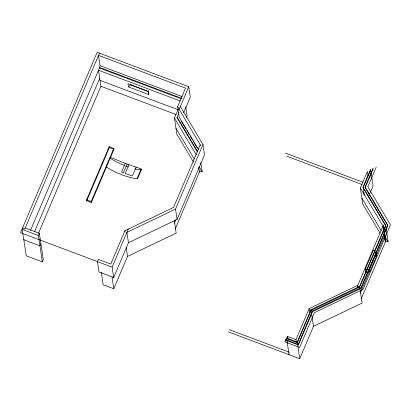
<?xml version="1.0" encoding="UTF-8"?>
<svg xmlns="http://www.w3.org/2000/svg" width="411" height="411" viewBox="0 0 411 411"><rect width="100%" height="100%" fill="white"/><g stroke="black" fill="none" stroke-linecap="round" stroke-linejoin="round"><path stroke-width="0.62" d="M40.91 243.651L39.97 245.865L23.756 239.767L22.209 229.43L22.913 227.771M99.467 53.158L24.742 229.107L22.435 228.239M24.074 239.243L23.838 239.798L26.232 255.817L42.359 261.884L43.299 259.67L39.364 233.314L25.549 228.12M30.589 230.186L99.462 68.015L99.364 67.363L100.068 65.703L98.527 55.367L185.515 88.098L177.614 106.701L179.16 117.037L198.482 149.547M34.545 231.701L99.719 78.239M38.5 233.217L100.916 86.248L98.522 70.23L180.285 100.993M42.359 261.884L38.423 235.529L39.364 233.314M86.634 199.787L109.192 146.665L113.806 148.397L113.945 149.327L91.381 202.453L86.772 200.717L86.634 199.787L91.242 201.518L91.381 202.453M86.772 200.717L109.336 147.595L109.192 146.665M91.242 201.518L113.806 148.397M127.143 164.04L125.309 163.362L121.548 172.214L123.382 172.897L127.143 164.04L128.967 164.698A54.062 14.113 23 0 0 136.164 167.082L141.153 168.957L141.292 169.887L137.531 178.739A24.064 6.283 23 0 1 106.423 167.036L106.285 166.106M128.967 164.698L125.206 173.55A54.062 14.113 23 0 0 132.409 175.934L136.164 167.082M141.153 168.957L137.392 177.809L137.531 178.739M177.614 106.701L200.214 144.723L173.601 207.396L124.959 230.684L110.78 264.062L98.399 259.403L97.458 261.617L99 271.954L113.693 277.482L128.448 242.731L126.901 232.395L175.543 209.107L202.972 144.523L180.372 106.495M193.53 162.165L176.822 134.058L174.428 118.039L178.076 109.454M113.693 277.482L112.146 267.145L128.314 229.076M179.17 109.321L188.757 86.752L97.16 52.289L20.55 232.683L112.146 267.145M197.496 152.008L177.187 117.839L177.09 117.186L179.032 112.609M183.645 112.768L190.303 97.088L188.757 86.752M101.296 272.426L103.135 284.751L113.796 288.758L127.533 256.402L126.156 247.165M186.63 117.258L187.118 116.113L185.736 106.87M174.351 223.168L175.846 219.644M128.448 242.731L177.09 219.443L204.519 154.86L202.972 144.523M175.23 229.055L199.88 171.012L202.181 171.88L200.799 162.643M228.29 331.836L299.727 358.711L297.235 342.044L286.575 338.032L284.931 341.906L299.624 347.434L314.379 312.684L363.021 289.401L390.45 224.812L367.85 186.784L376.235 167.041M312.53 311.625L361.171 288.337L387.789 225.665L365.189 187.642L373.085 169.039L372.988 168.387L365.091 186.99L387.691 225.012L361.074 287.685L312.437 310.973L312.53 311.625L298.355 345.004L285.969 340.344L287.613 336.47L295.966 339.614L296.346 342.147M295.966 339.614L309.129 308.625L357.77 285.342L382.96 226.019L360.36 187.997L367.408 171.392L368.071 175.826M297.235 342.044L310.978 309.688L359.615 286.4L385.621 225.166L363.021 187.139L370.558 169.394L373.049 186.065L368.431 196.941M370.655 170.046L363.118 187.791L385.718 225.819L359.712 287.053L311.076 310.341L297.333 342.697L286.673 338.685M298.355 345.004L298.258 344.351L312.437 310.973M363.576 194.12L364.059 192.975M299.727 358.711L313.465 326.355L310.978 309.688M365.22 269.303L373.491 249.826L376.301 253.155L376.661 255.58L369.802 271.738L365.692 272.467L365.22 269.303L369.438 269.318L376.301 253.155M360.283 293.12L369.51 271.388M375.746 256.705L384.475 236.15M361.161 299.008L385.811 240.969L383.417 224.951M148.371 90.78L148.695 94.504L128.417 86.875L131.058 84.265M127.533 256.402L176.175 233.114L174.336 220.794M313.465 326.355L362.106 303.071L359.615 286.4M100.068 65.703L182.258 96.626M99.364 67.363L181.621 98.311M99.462 68.015L181.117 98.738M130.472 84.846L148.443 91.607M100.037 80.361L178.22 109.778M285.486 153.118L362.851 182.227M100.916 86.248L176.114 114.541M286.847 156.201L362.045 184.493M385.811 240.969L388.112 241.832L385.621 225.166M109.336 147.595L113.945 149.327M22.209 229.43L38.423 235.529M298.258 344.351L285.871 339.692L285.969 340.344M229.23 329.622L289.411 352.263M384.182 235.22L388.112 241.832M361.875 198.128L381.197 230.638M380.113 233.217L362.754 204.01L360.36 187.997M181.549 121.543L185.808 128.71M186.789 130.364L187.447 131.463M188.099 132.568L189.081 134.217M190.067 135.871L192.358 139.73M193.011 140.834L193.997 142.483M194.65 143.588L197.27 147.996M177.09 117.186L197.398 151.356M174.428 118.039L196.376 154.962M199.232 166.923L202.181 171.88M175.944 128.17L194.285 159.031M387.691 225.012L387.789 225.665M382.96 226.019L385.354 242.038M365.091 186.99L365.189 187.642M363.021 187.139L364.223 195.184M369.438 269.318L369.802 271.738M361.074 287.685L361.171 288.337M357.77 285.342L358.053 287.238M357.411 286.184L357.596 287.417M309.129 308.625L309.791 313.059M287.613 336.47L287.993 339.003M286.575 338.032L289.067 354.703M200.214 144.723L200.398 145.941M198.719 167.375L199.422 172.086M175.543 209.107L177.09 219.443M148.695 94.504L148.222 91.34L127.944 83.71L128.417 86.875M124.959 230.684L125.139 231.896M112.044 277.055L113.796 288.758M141.292 169.887A24.064 6.283 23 0 1 134.88 168.839M128.33 166.907A24.064 6.283 23 0 1 126.043 166.085M124.893 165.643A24.064 6.283 23 0 1 110.184 158.184L110.045 157.254L114.335 158.867A54.062 14.113 23 0 0 125.309 163.362"/></g></svg>
